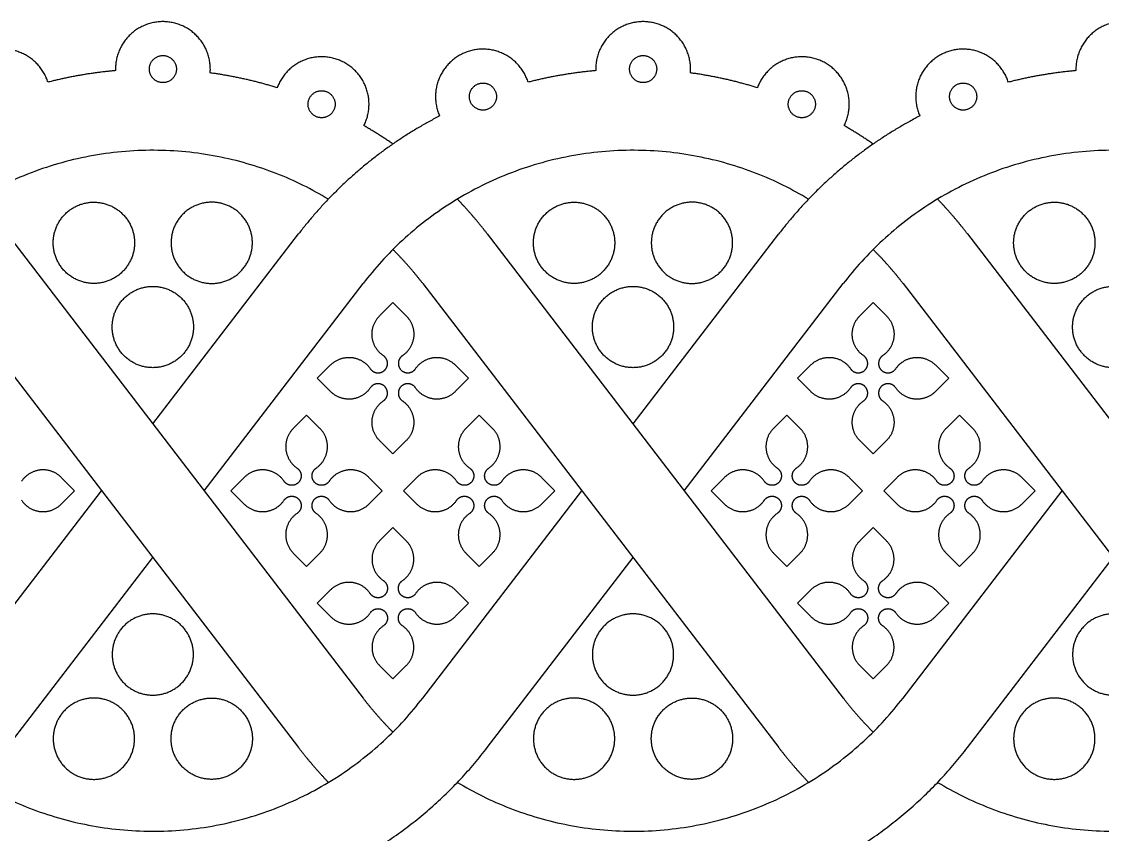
# Model space of a CAD drawing. Header units: millimetres. Extents: x -117 to 119, y -123 to 112.
# Drawn here: x -27.14 to -1.48, y -107.63 to -88.34 of the extents above; entities that cross this region are included whole.
import ezdxf

# ---------------------------------------------------------------- set-up
doc = ezdxf.new("R2010")
doc.units = ezdxf.units.MM
doc.header["$MEASUREMENT"] = 0
doc.layers.add('Layer 03', color=5, linetype='Continuous')

msp = doc.modelspace()

# ---------------------------------------------------------------- linework, layer by layer
at = {"layer": 'Layer 03'}
for p, q in [((-27.483, -93.378), (-19.032, -104.391)), ((-24.023, -97.886), (-20.564, -93.378)), ((-16.081, -93.378), (-7.631, -104.391)), ((-12.622, -97.886), (-9.162, -93.378)), ((-4.68, -93.378), (3.771, -104.391)), ((-29.014, -94.553), (-20.564, -105.566)), ((-22.807, -99.472), (-19.032, -94.553)), ((-17.613, -94.553), (-9.162, -105.566)), ((-11.405, -99.472), (-7.631, -94.553)), ((-6.211, -94.553), (2.239, -105.566)), ((-18.638, -95.322), (-18.323, -95.007)), ((-18.323, -95.007), (-18.007, -95.322)), ((-7.237, -95.322), (-6.921, -95.007)), ((-6.921, -95.007), (-6.605, -95.322)), ((-20.118, -96.803), (-19.803, -96.487)), ((-16.842, -96.487), (-16.527, -96.803)), ((-8.717, -96.803), (-8.401, -96.487)), ((-5.441, -96.487), (-5.125, -96.803)), ((-19.803, -97.118), (-20.118, -96.803)), ((-16.527, -96.803), (-16.842, -97.118)), ((-8.401, -97.118), (-8.717, -96.803)), ((-5.125, -96.803), (-5.441, -97.118)), ((-20.371, -97.676), (-20.687, -97.992)), ((-20.056, -97.992), (-20.371, -97.676)), ((-16.274, -97.676), (-16.589, -97.992)), ((-15.958, -97.992), (-16.274, -97.676)), ((-8.97, -97.676), (-9.286, -97.992)), ((-8.654, -97.992), (-8.97, -97.676)), ((-4.872, -97.676), (-5.188, -97.992)), ((-4.556, -97.992), (-4.872, -97.676)), ((-18.323, -98.599), (-18.638, -98.283)), ((-18.007, -98.283), (-18.323, -98.599)), ((-6.921, -98.599), (-7.237, -98.283)), ((-6.605, -98.283), (-6.921, -98.599)), ((-25.879, -99.472), (-26.195, -99.156)), ((-21.852, -99.156), (-22.167, -99.472)), ((-18.576, -99.472), (-18.891, -99.156)), ((-17.754, -99.156), (-18.07, -99.472)), ((-14.478, -99.472), (-14.793, -99.156)), ((-10.45, -99.156), (-10.766, -99.472)), ((-7.174, -99.472), (-7.49, -99.156)), ((-6.352, -99.156), (-6.668, -99.472)), ((-3.076, -99.472), (-3.392, -99.156)), ((-29.014, -104.391), (-25.24, -99.472)), ((-26.195, -99.788), (-25.879, -99.472)), ((-22.167, -99.472), (-21.852, -99.788)), ((-18.891, -99.788), (-18.576, -99.472)), ((-18.07, -99.472), (-17.754, -99.788)), ((-17.613, -104.391), (-13.838, -99.472)), ((-14.793, -99.788), (-14.478, -99.472)), ((-10.766, -99.472), (-10.45, -99.788)), ((-7.49, -99.788), (-7.174, -99.472)), ((-6.668, -99.472), (-6.352, -99.788)), ((-6.211, -104.391), (-2.437, -99.472)), ((-3.392, -99.788), (-3.076, -99.472)), ((-18.323, -100.345), (-18.638, -100.661)), ((-18.007, -100.661), (-18.323, -100.345)), ((-6.921, -100.345), (-7.237, -100.661)), ((-6.605, -100.661), (-6.921, -100.345)), ((-27.483, -105.566), (-24.023, -101.058)), ((-20.687, -100.952), (-20.371, -101.268)), ((-20.371, -101.268), (-20.056, -100.952)), ((-16.589, -100.952), (-16.274, -101.268)), ((-16.274, -101.268), (-15.958, -100.952)), ((-16.081, -105.566), (-12.622, -101.058)), ((-9.286, -100.952), (-8.97, -101.268)), ((-8.97, -101.268), (-8.654, -100.952)), ((-5.188, -100.952), (-4.872, -101.268)), ((-4.872, -101.268), (-4.556, -100.952)), ((-4.68, -105.566), (-1.22, -101.058)), ((-19.803, -101.826), (-20.118, -102.141)), ((-16.527, -102.141), (-16.842, -101.826)), ((-8.401, -101.826), (-8.717, -102.141)), ((-5.125, -102.141), (-5.441, -101.826)), ((-20.118, -102.141), (-19.803, -102.457)), ((-16.842, -102.457), (-16.527, -102.141)), ((-8.717, -102.141), (-8.401, -102.457)), ((-5.441, -102.457), (-5.125, -102.141)), ((-18.638, -103.622), (-18.323, -103.937)), ((-18.323, -103.937), (-18.007, -103.622)), ((-7.237, -103.622), (-6.921, -103.937)), ((-6.921, -103.937), (-6.605, -103.622))]:
    msp.add_line(p, q, dxfattribs=at)
for points, weights, knots in [([(-22.661, -89.555), (-22.622, -89.071), (-22.947, -88.711), (-23.271, -88.35), (-23.756, -88.339), (-24.241, -88.327), (-24.583, -88.671), (-24.924, -89.016), (-24.909, -89.501)], [1, 0.918404448974, 1, 0.918404448974, 1, 0.918404448974, 1, 0.918404448974, 1], [10.855154, 10.855154, 10.855154, 12.278841, 12.278841, 13.702528, 13.702528, 15.126215, 15.126215, 16.549902, 16.549902, 16.549902]), ([(-11.259, -89.555), (-11.221, -89.071), (-11.545, -88.711), (-11.87, -88.35), (-12.355, -88.339), (-12.84, -88.327), (-13.182, -88.671), (-13.523, -89.016), (-13.507, -89.501)], [1, 0.918404448974, 1, 0.918404448974, 1, 0.918404448974, 1, 0.918404448974, 1], [10.855154, 10.855154, 10.855154, 12.278841, 12.278841, 13.702528, 13.702528, 15.126215, 15.126215, 16.549902, 16.549902, 16.549902]), ([(0.142, -89.555), (0.181, -89.071), (-0.144, -88.711), (-0.469, -88.35), (-0.954, -88.339), (-1.439, -88.327), (-1.78, -88.671), (-2.122, -89.016), (-2.106, -89.501)], [1, 0.918404448974, 1, 0.918404448974, 1, 0.918404448974, 1, 0.918404448974, 1], [10.855154, 10.855154, 10.855154, 12.278841, 12.278841, 13.702528, 13.702528, 15.126215, 15.126215, 16.549902, 16.549902, 16.549902]), ([(-26.514, -89.776), (-26.66, -89.314), (-27.097, -89.103), (-27.534, -88.892), (-27.988, -89.065), (-28.441, -89.238), (-28.627, -89.686), (-28.813, -90.134), (-28.615, -90.577)], [1, 0.918404448974, 1, 0.918404448974, 1, 0.918404448974, 1, 0.918404448974, 1], [0.538457, 0.538457, 0.538457, 1.962144, 1.962144, 3.385831, 3.385831, 4.809518, 4.809518, 6.233205, 6.233205, 6.233205]), ([(-15.112, -89.776), (-15.259, -89.314), (-15.696, -89.103), (-16.133, -88.892), (-16.586, -89.065), (-17.04, -89.238), (-17.225, -89.686), (-17.411, -90.134), (-17.213, -90.577)], [1, 0.918404448974, 1, 0.918404448974, 1, 0.918404448974, 1, 0.918404448974, 1], [0.538457, 0.538457, 0.538457, 1.962144, 1.962144, 3.385831, 3.385831, 4.809518, 4.809518, 6.233205, 6.233205, 6.233205]), ([(-3.711, -89.776), (-3.858, -89.314), (-4.295, -89.103), (-4.732, -88.892), (-5.185, -89.065), (-5.638, -89.238), (-5.824, -89.686), (-6.01, -90.134), (-5.812, -90.577)], [1, 0.918404448974, 1, 0.918404448974, 1, 0.918404448974, 1, 0.918404448974, 1], [0.538457, 0.538457, 0.538457, 1.962144, 1.962144, 3.385831, 3.385831, 4.809518, 4.809518, 6.233205, 6.233205, 6.233205]), ([(-23.462, -89.464), (-23.462, -89.143), (-23.783, -89.143), (-24.105, -89.143), (-24.105, -89.464), (-24.105, -89.786), (-23.783, -89.786), (-23.462, -89.786), (-23.462, -89.464)], [1, 0.707106781187, 1, 0.707106781187, 1, 0.707106781187, 1, 0.707106781187, 1], [0, 0, 0, 0.785398, 0.785398, 1.570796, 1.570796, 2.356194, 2.356194, 3.141593, 3.141593, 3.141593]), ([(-19.011, -90.807), (-18.792, -90.374), (-18.956, -89.917), (-19.12, -89.461), (-19.565, -89.267), (-20.009, -89.073), (-20.456, -89.262), (-20.902, -89.452), (-21.071, -89.907)], [1, 0.918404448974, 1, 0.918404448974, 1, 0.918404448974, 1, 0.918404448974, 1], [10.176278, 10.176278, 10.176278, 11.599965, 11.599965, 13.023652, 13.023652, 14.447339, 14.447339, 15.871026, 15.871026, 15.871026]), ([(-12.06, -89.464), (-12.06, -89.143), (-12.382, -89.143), (-12.704, -89.143), (-12.704, -89.464), (-12.704, -89.786), (-12.382, -89.786), (-12.06, -89.786), (-12.06, -89.464)], [1, 0.707106781187, 1, 0.707106781187, 1, 0.707106781187, 1, 0.707106781187, 1], [0, 0, 0, 0.785398, 0.785398, 1.570796, 1.570796, 2.356194, 2.356194, 3.141593, 3.141593, 3.141593]), ([(-7.609, -90.807), (-7.39, -90.374), (-7.555, -89.917), (-7.719, -89.461), (-8.163, -89.267), (-8.608, -89.073), (-9.054, -89.262), (-9.501, -89.452), (-9.67, -89.907)], [1, 0.918404448974, 1, 0.918404448974, 1, 0.918404448974, 1, 0.918404448974, 1], [10.176278, 10.176278, 10.176278, 11.599965, 11.599965, 13.023652, 13.023652, 14.447339, 14.447339, 15.871026, 15.871026, 15.871026]), ([(-15.864, -90.117), (-15.864, -89.795), (-16.185, -89.795), (-16.507, -89.795), (-16.507, -90.117), (-16.507, -90.439), (-16.185, -90.439), (-15.864, -90.439), (-15.864, -90.117)], [1, 0.707106781187, 1, 0.707106781187, 1, 0.707106781187, 1, 0.707106781187, 1], [0, 0, 0, 0.785398, 0.785398, 1.570796, 1.570796, 2.356194, 2.356194, 3.141593, 3.141593, 3.141593]), ([(-4.462, -90.117), (-4.462, -89.795), (-4.784, -89.795), (-5.106, -89.795), (-5.106, -90.117), (-5.106, -90.439), (-4.784, -90.439), (-4.462, -90.439), (-4.462, -90.117)], [1, 0.707106781187, 1, 0.707106781187, 1, 0.707106781187, 1, 0.707106781187, 1], [0, 0, 0, 0.785398, 0.785398, 1.570796, 1.570796, 2.356194, 2.356194, 3.141593, 3.141593, 3.141593]), ([(-19.694, -90.299), (-19.694, -89.977), (-20.016, -89.977), (-20.337, -89.977), (-20.337, -90.299), (-20.337, -90.62), (-20.016, -90.62), (-19.694, -90.62), (-19.694, -90.299)], [1, 0.707106781187, 1, 0.707106781187, 1, 0.707106781187, 1, 0.707106781187, 1], [0, 0, 0, 0.785398, 0.785398, 1.570796, 1.570796, 2.356194, 2.356194, 3.141593, 3.141593, 3.141593]), ([(-8.292, -90.299), (-8.292, -89.977), (-8.614, -89.977), (-8.936, -89.977), (-8.936, -90.299), (-8.936, -90.62), (-8.614, -90.62), (-8.292, -90.62), (-8.292, -90.299)], [1, 0.707106781187, 1, 0.707106781187, 1, 0.707106781187, 1, 0.707106781187, 1], [0, 0, 0, 0.785398, 0.785398, 1.570796, 1.570796, 2.356194, 2.356194, 3.141593, 3.141593, 3.141593]), ([(-25.422, -94.553), (-24.457, -94.553), (-24.457, -93.588), (-24.457, -92.623), (-25.422, -92.623), (-26.388, -92.623), (-26.388, -93.588), (-26.388, -94.553), (-25.422, -94.553)], [1, 0.707106781187, 1, 0.707106781187, 1, 0.707106781187, 1, 0.707106781187, 1], [0, 0, 0, 2.356194, 2.356194, 4.712389, 4.712389, 7.068583, 7.068583, 9.424778, 9.424778, 9.424778]), ([(-22.624, -94.553), (-23.589, -94.553), (-23.589, -93.588), (-23.589, -92.623), (-22.624, -92.623), (-21.659, -92.623), (-21.659, -93.588), (-21.659, -94.553), (-22.624, -94.553)], [1, 0.707106781187, 1, 0.707106781187, 1, 0.707106781187, 1, 0.707106781187, 1], [0, 0, 0, 2.356194, 2.356194, 4.712389, 4.712389, 7.068583, 7.068583, 9.424778, 9.424778, 9.424778]), ([(-14.021, -94.553), (-13.056, -94.553), (-13.056, -93.588), (-13.056, -92.623), (-14.021, -92.623), (-14.986, -92.623), (-14.986, -93.588), (-14.986, -94.553), (-14.021, -94.553)], [1, 0.707106781187, 1, 0.707106781187, 1, 0.707106781187, 1, 0.707106781187, 1], [0, 0, 0, 2.356194, 2.356194, 4.712389, 4.712389, 7.068583, 7.068583, 9.424778, 9.424778, 9.424778]), ([(-11.223, -94.553), (-12.188, -94.553), (-12.188, -93.588), (-12.188, -92.623), (-11.223, -92.623), (-10.257, -92.623), (-10.257, -93.588), (-10.257, -94.553), (-11.223, -94.553)], [1, 0.707106781187, 1, 0.707106781187, 1, 0.707106781187, 1, 0.707106781187, 1], [0, 0, 0, 2.356194, 2.356194, 4.712389, 4.712389, 7.068583, 7.068583, 9.424778, 9.424778, 9.424778]), ([(-2.62, -94.553), (-1.654, -94.553), (-1.654, -93.588), (-1.654, -92.623), (-2.62, -92.623), (-3.585, -92.623), (-3.585, -93.588), (-3.585, -94.553), (-2.62, -94.553)], [1, 0.707106781187, 1, 0.707106781187, 1, 0.707106781187, 1, 0.707106781187, 1], [0, 0, 0, 2.356194, 2.356194, 4.712389, 4.712389, 7.068583, 7.068583, 9.424778, 9.424778, 9.424778]), ([(-24.023, -96.551), (-23.058, -96.551), (-23.058, -95.586), (-23.058, -94.621), (-24.023, -94.621), (-24.988, -94.621), (-24.988, -95.586), (-24.988, -96.551), (-24.023, -96.551)], [1, 0.707106781187, 1, 0.707106781187, 1, 0.707106781187, 1, 0.707106781187, 1], [0, 0, 0, 2.356194, 2.356194, 4.712389, 4.712389, 7.068583, 7.068583, 9.424778, 9.424778, 9.424778]), ([(-12.622, -96.551), (-11.657, -96.551), (-11.657, -95.586), (-11.657, -94.621), (-12.622, -94.621), (-13.587, -94.621), (-13.587, -95.586), (-13.587, -96.551), (-12.622, -96.551)], [1, 0.707106781187, 1, 0.707106781187, 1, 0.707106781187, 1, 0.707106781187, 1], [0, 0, 0, 2.356194, 2.356194, 4.712389, 4.712389, 7.068583, 7.068583, 9.424778, 9.424778, 9.424778]), ([(-1.22, -96.551), (-0.255, -96.551), (-0.255, -95.586), (-0.255, -94.621), (-1.22, -94.621), (-2.186, -94.621), (-2.186, -95.586), (-2.186, -96.551), (-1.22, -96.551)], [1, 0.707106781187, 1, 0.707106781187, 1, 0.707106781187, 1, 0.707106781187, 1], [0, 0, 0, 2.356194, 2.356194, 4.712389, 4.712389, 7.068583, 7.068583, 9.424778, 9.424778, 9.424778]), ([(-18.549, -96.266), (-18.788, -96.103), (-18.816, -95.815), (-18.843, -95.527), (-18.638, -95.322)], [1, 0.904863889332, 1, 0.904863889332, 1], [40.235161, 40.235161, 40.235161, 41.044166, 41.044166, 41.853171, 41.853171, 41.853171]), ([(-18.007, -95.322), (-17.802, -95.527), (-17.829, -95.815), (-17.857, -96.103), (-18.096, -96.266)], [1, 0.904863889332, 1, 0.904863889332, 1], [20.19797, 20.19797, 20.19797, 21.006976, 21.006976, 21.815981, 21.815981, 21.815981]), ([(-7.148, -96.266), (-7.387, -96.103), (-7.414, -95.815), (-7.441, -95.527), (-7.237, -95.322)], [1, 0.904863889332, 1, 0.904863889332, 1], [40.235161, 40.235161, 40.235161, 41.044166, 41.044166, 41.853171, 41.853171, 41.853171]), ([(-6.605, -95.322), (-6.401, -95.527), (-6.428, -95.815), (-6.455, -96.103), (-6.694, -96.266)], [1, 0.904863889332, 1, 0.904863889332, 1], [20.19797, 20.19797, 20.19797, 21.006976, 21.006976, 21.815981, 21.815981, 21.815981]), ([(-19.803, -96.487), (-19.598, -96.282), (-19.31, -96.309), (-19.022, -96.337), (-18.859, -96.576)], [1, 0.904854530768, 1, 0.904854530768, 1], [37.441541, 37.441541, 37.441541, 38.250627, 38.250627, 39.059714, 39.059714, 39.059714]), ([(-18.859, -96.576), (-18.8, -96.663), (-18.696, -96.673), (-18.591, -96.682), (-18.517, -96.608), (-18.443, -96.534), (-18.452, -96.429), (-18.462, -96.325), (-18.549, -96.266)], [1, 0.904841645654, 1, 0.904841645654, 1, 0.904841645654, 1, 0.904841645654, 1], [39.059714, 39.059714, 39.059714, 39.353575, 39.353575, 39.647437, 39.647437, 39.941299, 39.941299, 40.235161, 40.235161, 40.235161]), ([(-18.096, -96.266), (-18.183, -96.325), (-18.193, -96.429), (-18.202, -96.534), (-18.128, -96.608), (-18.054, -96.682), (-17.949, -96.673), (-17.845, -96.663), (-17.786, -96.576)], [1, 0.904841645653, 1, 0.904841645653, 1, 0.904841645653, 1, 0.904841645653, 1], [21.815981, 21.815981, 21.815981, 22.109843, 22.109843, 22.403704, 22.403704, 22.697566, 22.697566, 22.991428, 22.991428, 22.991428]), ([(-17.786, -96.576), (-17.623, -96.337), (-17.335, -96.309), (-17.047, -96.282), (-16.842, -96.487)], [1, 0.904854530768, 1, 0.904854530768, 1], [22.991428, 22.991428, 22.991428, 23.800514, 23.800514, 24.6096, 24.6096, 24.6096]), ([(-8.401, -96.487), (-8.197, -96.282), (-7.909, -96.309), (-7.621, -96.337), (-7.458, -96.576)], [1, 0.904854530768, 1, 0.904854530768, 1], [37.441541, 37.441541, 37.441541, 38.250627, 38.250627, 39.059714, 39.059714, 39.059714]), ([(-7.458, -96.576), (-7.399, -96.663), (-7.294, -96.673), (-7.19, -96.682), (-7.115, -96.608), (-7.041, -96.534), (-7.051, -96.429), (-7.061, -96.325), (-7.148, -96.266)], [1, 0.904841645654, 1, 0.904841645654, 1, 0.904841645654, 1, 0.904841645654, 1], [39.059714, 39.059714, 39.059714, 39.353575, 39.353575, 39.647437, 39.647437, 39.941299, 39.941299, 40.235161, 40.235161, 40.235161]), ([(-6.694, -96.266), (-6.781, -96.325), (-6.791, -96.429), (-6.801, -96.534), (-6.727, -96.608), (-6.652, -96.682), (-6.548, -96.673), (-6.443, -96.663), (-6.384, -96.576)], [1, 0.904841645653, 1, 0.904841645653, 1, 0.904841645653, 1, 0.904841645653, 1], [21.815981, 21.815981, 21.815981, 22.109843, 22.109843, 22.403704, 22.403704, 22.697566, 22.697566, 22.991428, 22.991428, 22.991428]), ([(-6.384, -96.576), (-6.221, -96.337), (-5.933, -96.309), (-5.645, -96.282), (-5.441, -96.487)], [1, 0.904854530768, 1, 0.904854530768, 1], [22.991428, 22.991428, 22.991428, 23.800514, 23.800514, 24.6096, 24.6096, 24.6096]), ([(-18.549, -97.34), (-18.462, -97.281), (-18.452, -97.176), (-18.443, -97.071), (-18.517, -96.997), (-18.591, -96.923), (-18.696, -96.933), (-18.8, -96.942), (-18.859, -97.029)], [1, 0.904841645653, 1, 0.904841645653, 1, 0.904841645653, 1, 0.904841645653, 1], [33.311695, 33.311695, 33.311695, 33.605557, 33.605557, 33.899418, 33.899418, 34.19328, 34.19328, 34.487142, 34.487142, 34.487142]), ([(-17.786, -97.029), (-17.845, -96.942), (-17.949, -96.933), (-18.054, -96.923), (-18.128, -96.997), (-18.202, -97.071), (-18.193, -97.176), (-18.183, -97.281), (-18.096, -97.34)], [1, 0.904841645653, 1, 0.904841645653, 1, 0.904841645653, 1, 0.904841645653, 1], [27.564, 27.564, 27.564, 27.857861, 27.857861, 28.151723, 28.151723, 28.445585, 28.445585, 28.739447, 28.739447, 28.739447]), ([(-7.148, -97.34), (-7.061, -97.281), (-7.051, -97.176), (-7.041, -97.071), (-7.115, -96.997), (-7.19, -96.923), (-7.294, -96.933), (-7.399, -96.942), (-7.458, -97.029)], [1, 0.904841645653, 1, 0.904841645653, 1, 0.904841645653, 1, 0.904841645653, 1], [33.311695, 33.311695, 33.311695, 33.605557, 33.605557, 33.899418, 33.899418, 34.19328, 34.19328, 34.487142, 34.487142, 34.487142]), ([(-6.384, -97.029), (-6.443, -96.942), (-6.548, -96.933), (-6.652, -96.923), (-6.727, -96.997), (-6.801, -97.071), (-6.791, -97.176), (-6.781, -97.281), (-6.694, -97.34)], [1, 0.904841645653, 1, 0.904841645653, 1, 0.904841645653, 1, 0.904841645653, 1], [27.564, 27.564, 27.564, 27.857861, 27.857861, 28.151723, 28.151723, 28.445585, 28.445585, 28.739447, 28.739447, 28.739447]), ([(-18.859, -97.029), (-19.022, -97.269), (-19.31, -97.296), (-19.598, -97.323), (-19.803, -97.118)], [1, 0.904854530768, 1, 0.904854530768, 1], [34.487142, 34.487142, 34.487142, 35.296228, 35.296228, 36.105314, 36.105314, 36.105314]), ([(-16.842, -97.118), (-17.047, -97.323), (-17.335, -97.296), (-17.623, -97.269), (-17.786, -97.029)], [1, 0.904854530768, 1, 0.904854530768, 1], [25.945827, 25.945827, 25.945827, 26.754913, 26.754913, 27.564, 27.564, 27.564]), ([(-7.458, -97.029), (-7.621, -97.269), (-7.909, -97.296), (-8.197, -97.323), (-8.401, -97.118)], [1, 0.904854530768, 1, 0.904854530768, 1], [34.487142, 34.487142, 34.487142, 35.296228, 35.296228, 36.105314, 36.105314, 36.105314]), ([(-5.441, -97.118), (-5.645, -97.323), (-5.933, -97.296), (-6.221, -97.269), (-6.384, -97.029)], [1, 0.904854530768, 1, 0.904854530768, 1], [25.945827, 25.945827, 25.945827, 26.754913, 26.754913, 27.564, 27.564, 27.564]), ([(-18.638, -98.283), (-18.843, -98.078), (-18.816, -97.79), (-18.788, -97.502), (-18.549, -97.34)], [1, 0.904863889332, 1, 0.904863889332, 1], [31.693684, 31.693684, 31.693684, 32.50269, 32.50269, 33.311695, 33.311695, 33.311695]), ([(-18.096, -97.34), (-17.857, -97.502), (-17.829, -97.79), (-17.802, -98.078), (-18.007, -98.283)], [1, 0.904863889332, 1, 0.904863889332, 1], [28.739447, 28.739447, 28.739447, 29.548452, 29.548452, 30.357457, 30.357457, 30.357457]), ([(-7.237, -98.283), (-7.441, -98.078), (-7.414, -97.79), (-7.387, -97.502), (-7.148, -97.34)], [1, 0.904863889332, 1, 0.904863889332, 1], [31.693684, 31.693684, 31.693684, 32.50269, 32.50269, 33.311695, 33.311695, 33.311695]), ([(-6.694, -97.34), (-6.455, -97.502), (-6.428, -97.79), (-6.401, -98.078), (-6.605, -98.283)], [1, 0.904863889332, 1, 0.904863889332, 1], [28.739447, 28.739447, 28.739447, 29.548452, 29.548452, 30.357457, 30.357457, 30.357457]), ([(-20.687, -97.992), (-20.892, -98.196), (-20.865, -98.484), (-20.837, -98.772), (-20.598, -98.935)], [1, 0.904863889332, 1, 0.904863889332, 1], [31.693684, 31.693684, 31.693684, 32.50269, 32.50269, 33.311695, 33.311695, 33.311695]), ([(-20.145, -98.935), (-19.906, -98.772), (-19.878, -98.484), (-19.851, -98.196), (-20.056, -97.992)], [1, 0.904863889332, 1, 0.904863889332, 1], [28.739447, 28.739447, 28.739447, 29.548452, 29.548452, 30.357457, 30.357457, 30.357457]), ([(-16.589, -97.992), (-16.794, -98.196), (-16.767, -98.484), (-16.739, -98.772), (-16.5, -98.935)], [1, 0.904863889332, 1, 0.904863889332, 1], [31.693684, 31.693684, 31.693684, 32.50269, 32.50269, 33.311695, 33.311695, 33.311695]), ([(-16.047, -98.935), (-15.808, -98.772), (-15.78, -98.484), (-15.753, -98.196), (-15.958, -97.992)], [1, 0.904863889332, 1, 0.904863889332, 1], [28.739447, 28.739447, 28.739447, 29.548452, 29.548452, 30.357457, 30.357457, 30.357457]), ([(-9.286, -97.992), (-9.49, -98.196), (-9.463, -98.484), (-9.436, -98.772), (-9.197, -98.935)], [1, 0.904863889332, 1, 0.904863889332, 1], [31.693684, 31.693684, 31.693684, 32.50269, 32.50269, 33.311695, 33.311695, 33.311695]), ([(-8.743, -98.935), (-8.504, -98.772), (-8.477, -98.484), (-8.45, -98.196), (-8.654, -97.992)], [1, 0.904863889332, 1, 0.904863889332, 1], [28.739447, 28.739447, 28.739447, 29.548452, 29.548452, 30.357457, 30.357457, 30.357457]), ([(-5.188, -97.992), (-5.392, -98.196), (-5.365, -98.484), (-5.338, -98.772), (-5.099, -98.935)], [1, 0.904863889332, 1, 0.904863889332, 1], [31.693684, 31.693684, 31.693684, 32.50269, 32.50269, 33.311695, 33.311695, 33.311695]), ([(-4.645, -98.935), (-4.406, -98.772), (-4.379, -98.484), (-4.352, -98.196), (-4.556, -97.992)], [1, 0.904863889332, 1, 0.904863889332, 1], [28.739447, 28.739447, 28.739447, 29.548452, 29.548452, 30.357457, 30.357457, 30.357457]), ([(-26.195, -99.156), (-26.399, -98.952), (-26.687, -98.979), (-26.975, -99.006), (-27.138, -99.245)], [1, 0.904854530768, 1, 0.904854530768, 1], [25.945827, 25.945827, 25.945827, 26.754913, 26.754913, 27.564, 27.564, 27.564]), ([(-20.908, -99.245), (-21.071, -99.006), (-21.359, -98.979), (-21.647, -98.952), (-21.852, -99.156)], [1, 0.904854530768, 1, 0.904854530768, 1], [34.487142, 34.487142, 34.487142, 35.296228, 35.296228, 36.105314, 36.105314, 36.105314]), ([(-20.598, -98.935), (-20.511, -98.994), (-20.501, -99.099), (-20.492, -99.203), (-20.566, -99.278), (-20.64, -99.352), (-20.745, -99.342), (-20.849, -99.332), (-20.908, -99.245)], [1, 0.904841645653, 1, 0.904841645653, 1, 0.904841645653, 1, 0.904841645653, 1], [33.311695, 33.311695, 33.311695, 33.605557, 33.605557, 33.899418, 33.899418, 34.19328, 34.19328, 34.487142, 34.487142, 34.487142]), ([(-19.835, -99.245), (-19.894, -99.332), (-19.998, -99.342), (-20.103, -99.352), (-20.177, -99.278), (-20.251, -99.203), (-20.242, -99.099), (-20.232, -98.994), (-20.145, -98.935)], [1, 0.904841645653, 1, 0.904841645653, 1, 0.904841645653, 1, 0.904841645653, 1], [27.564, 27.564, 27.564, 27.857861, 27.857861, 28.151723, 28.151723, 28.445585, 28.445585, 28.739447, 28.739447, 28.739447]), ([(-18.891, -99.156), (-19.096, -98.952), (-19.384, -98.979), (-19.672, -99.006), (-19.835, -99.245)], [1, 0.904854530768, 1, 0.904854530768, 1], [25.945827, 25.945827, 25.945827, 26.754913, 26.754913, 27.564, 27.564, 27.564]), ([(-16.81, -99.245), (-16.973, -99.006), (-17.261, -98.979), (-17.549, -98.952), (-17.754, -99.156)], [1, 0.904854530768, 1, 0.904854530768, 1], [34.487142, 34.487142, 34.487142, 35.296228, 35.296228, 36.105314, 36.105314, 36.105314]), ([(-16.5, -98.935), (-16.413, -98.994), (-16.403, -99.099), (-16.394, -99.203), (-16.468, -99.278), (-16.542, -99.352), (-16.647, -99.342), (-16.751, -99.332), (-16.81, -99.245)], [1, 0.904841645653, 1, 0.904841645653, 1, 0.904841645653, 1, 0.904841645653, 1], [33.311695, 33.311695, 33.311695, 33.605557, 33.605557, 33.899418, 33.899418, 34.19328, 34.19328, 34.487142, 34.487142, 34.487142]), ([(-15.737, -99.245), (-15.796, -99.332), (-15.9, -99.342), (-16.005, -99.352), (-16.079, -99.278), (-16.153, -99.203), (-16.144, -99.099), (-16.134, -98.994), (-16.047, -98.935)], [1, 0.904841645653, 1, 0.904841645653, 1, 0.904841645653, 1, 0.904841645653, 1], [27.564, 27.564, 27.564, 27.857861, 27.857861, 28.151723, 28.151723, 28.445585, 28.445585, 28.739447, 28.739447, 28.739447]), ([(-14.793, -99.156), (-14.998, -98.952), (-15.286, -98.979), (-15.574, -99.006), (-15.737, -99.245)], [1, 0.904854530768, 1, 0.904854530768, 1], [25.945827, 25.945827, 25.945827, 26.754913, 26.754913, 27.564, 27.564, 27.564]), ([(-9.507, -99.245), (-9.67, -99.006), (-9.958, -98.979), (-10.246, -98.952), (-10.45, -99.156)], [1, 0.904854530768, 1, 0.904854530768, 1], [34.487142, 34.487142, 34.487142, 35.296228, 35.296228, 36.105314, 36.105314, 36.105314]), ([(-9.197, -98.935), (-9.11, -98.994), (-9.1, -99.099), (-9.09, -99.203), (-9.164, -99.278), (-9.239, -99.352), (-9.343, -99.342), (-9.448, -99.332), (-9.507, -99.245)], [1, 0.904841645653, 1, 0.904841645653, 1, 0.904841645653, 1, 0.904841645653, 1], [33.311695, 33.311695, 33.311695, 33.605557, 33.605557, 33.899418, 33.899418, 34.19328, 34.19328, 34.487142, 34.487142, 34.487142]), ([(-8.433, -99.245), (-8.492, -99.332), (-8.597, -99.342), (-8.701, -99.352), (-8.776, -99.278), (-8.85, -99.203), (-8.84, -99.099), (-8.83, -98.994), (-8.743, -98.935)], [1, 0.904841645653, 1, 0.904841645653, 1, 0.904841645653, 1, 0.904841645653, 1], [27.564, 27.564, 27.564, 27.857861, 27.857861, 28.151723, 28.151723, 28.445585, 28.445585, 28.739447, 28.739447, 28.739447]), ([(-7.49, -99.156), (-7.694, -98.952), (-7.982, -98.979), (-8.27, -99.006), (-8.433, -99.245)], [1, 0.904854530768, 1, 0.904854530768, 1], [25.945827, 25.945827, 25.945827, 26.754913, 26.754913, 27.564, 27.564, 27.564]), ([(-5.409, -99.245), (-5.572, -99.006), (-5.86, -98.979), (-6.148, -98.952), (-6.352, -99.156)], [1, 0.904854530768, 1, 0.904854530768, 1], [34.487142, 34.487142, 34.487142, 35.296228, 35.296228, 36.105314, 36.105314, 36.105314]), ([(-5.099, -98.935), (-5.012, -98.994), (-5.002, -99.099), (-4.992, -99.203), (-5.067, -99.278), (-5.141, -99.352), (-5.245, -99.342), (-5.35, -99.332), (-5.409, -99.245)], [1, 0.904841645653, 1, 0.904841645653, 1, 0.904841645653, 1, 0.904841645653, 1], [33.311695, 33.311695, 33.311695, 33.605557, 33.605557, 33.899418, 33.899418, 34.19328, 34.19328, 34.487142, 34.487142, 34.487142]), ([(-4.335, -99.245), (-4.394, -99.332), (-4.499, -99.342), (-4.603, -99.352), (-4.678, -99.278), (-4.752, -99.203), (-4.742, -99.099), (-4.732, -98.994), (-4.645, -98.935)], [1, 0.904841645653, 1, 0.904841645653, 1, 0.904841645653, 1, 0.904841645653, 1], [27.564, 27.564, 27.564, 27.857861, 27.857861, 28.151723, 28.151723, 28.445585, 28.445585, 28.739447, 28.739447, 28.739447]), ([(-3.392, -99.156), (-3.596, -98.952), (-3.884, -98.979), (-4.172, -99.006), (-4.335, -99.245)], [1, 0.904854530768, 1, 0.904854530768, 1], [25.945827, 25.945827, 25.945827, 26.754913, 26.754913, 27.564, 27.564, 27.564]), ([(-27.138, -99.699), (-26.975, -99.938), (-26.687, -99.965), (-26.399, -99.992), (-26.195, -99.788)], [1, 0.904854530768, 1, 0.904854530768, 1], [22.991428, 22.991428, 22.991428, 23.800514, 23.800514, 24.6096, 24.6096, 24.6096]), ([(-21.852, -99.788), (-21.647, -99.992), (-21.359, -99.965), (-21.071, -99.938), (-20.908, -99.699)], [1, 0.904854530768, 1, 0.904854530768, 1], [37.441541, 37.441541, 37.441541, 38.250627, 38.250627, 39.059714, 39.059714, 39.059714]), ([(-20.908, -99.699), (-20.849, -99.612), (-20.745, -99.602), (-20.64, -99.592), (-20.566, -99.666), (-20.492, -99.741), (-20.501, -99.845), (-20.511, -99.95), (-20.598, -100.009)], [1, 0.904841645654, 1, 0.904841645654, 1, 0.904841645654, 1, 0.904841645654, 1], [39.059714, 39.059714, 39.059714, 39.353575, 39.353575, 39.647437, 39.647437, 39.941299, 39.941299, 40.235161, 40.235161, 40.235161]), ([(-20.145, -100.009), (-20.232, -99.95), (-20.242, -99.845), (-20.251, -99.741), (-20.177, -99.666), (-20.103, -99.592), (-19.998, -99.602), (-19.894, -99.612), (-19.835, -99.699)], [1, 0.904841645653, 1, 0.904841645653, 1, 0.904841645653, 1, 0.904841645653, 1], [21.815981, 21.815981, 21.815981, 22.109843, 22.109843, 22.403704, 22.403704, 22.697566, 22.697566, 22.991428, 22.991428, 22.991428]), ([(-19.835, -99.699), (-19.672, -99.938), (-19.384, -99.965), (-19.096, -99.992), (-18.891, -99.788)], [1, 0.904854530768, 1, 0.904854530768, 1], [22.991428, 22.991428, 22.991428, 23.800514, 23.800514, 24.6096, 24.6096, 24.6096]), ([(-17.754, -99.788), (-17.549, -99.992), (-17.261, -99.965), (-16.973, -99.938), (-16.81, -99.699)], [1, 0.904854530768, 1, 0.904854530768, 1], [37.441541, 37.441541, 37.441541, 38.250627, 38.250627, 39.059714, 39.059714, 39.059714]), ([(-16.81, -99.699), (-16.751, -99.612), (-16.647, -99.602), (-16.542, -99.592), (-16.468, -99.666), (-16.394, -99.741), (-16.403, -99.845), (-16.413, -99.95), (-16.5, -100.009)], [1, 0.904841645653, 1, 0.904841645653, 1, 0.904841645653, 1, 0.904841645653, 1], [39.059714, 39.059714, 39.059714, 39.353575, 39.353575, 39.647437, 39.647437, 39.941299, 39.941299, 40.235161, 40.235161, 40.235161]), ([(-16.047, -100.009), (-16.134, -99.95), (-16.144, -99.845), (-16.153, -99.741), (-16.079, -99.666), (-16.005, -99.592), (-15.9, -99.602), (-15.796, -99.612), (-15.737, -99.699)], [1, 0.904841645653, 1, 0.904841645653, 1, 0.904841645653, 1, 0.904841645653, 1], [21.815981, 21.815981, 21.815981, 22.109843, 22.109843, 22.403704, 22.403704, 22.697566, 22.697566, 22.991428, 22.991428, 22.991428]), ([(-15.737, -99.699), (-15.574, -99.938), (-15.286, -99.965), (-14.998, -99.992), (-14.793, -99.788)], [1, 0.904854530768, 1, 0.904854530768, 1], [22.991428, 22.991428, 22.991428, 23.800514, 23.800514, 24.6096, 24.6096, 24.6096]), ([(-10.45, -99.788), (-10.246, -99.992), (-9.958, -99.965), (-9.67, -99.938), (-9.507, -99.699)], [1, 0.904854530768, 1, 0.904854530768, 1], [37.441541, 37.441541, 37.441541, 38.250627, 38.250627, 39.059714, 39.059714, 39.059714]), ([(-9.507, -99.699), (-9.448, -99.612), (-9.343, -99.602), (-9.239, -99.592), (-9.164, -99.666), (-9.09, -99.741), (-9.1, -99.845), (-9.11, -99.95), (-9.197, -100.009)], [1, 0.904841645654, 1, 0.904841645654, 1, 0.904841645654, 1, 0.904841645654, 1], [39.059714, 39.059714, 39.059714, 39.353575, 39.353575, 39.647437, 39.647437, 39.941299, 39.941299, 40.235161, 40.235161, 40.235161]), ([(-8.743, -100.009), (-8.83, -99.95), (-8.84, -99.845), (-8.85, -99.741), (-8.776, -99.666), (-8.701, -99.592), (-8.597, -99.602), (-8.492, -99.612), (-8.433, -99.699)], [1, 0.904841645653, 1, 0.904841645653, 1, 0.904841645653, 1, 0.904841645653, 1], [21.815981, 21.815981, 21.815981, 22.109843, 22.109843, 22.403704, 22.403704, 22.697566, 22.697566, 22.991428, 22.991428, 22.991428]), ([(-8.433, -99.699), (-8.27, -99.938), (-7.982, -99.965), (-7.694, -99.992), (-7.49, -99.788)], [1, 0.904854530768, 1, 0.904854530768, 1], [22.991428, 22.991428, 22.991428, 23.800514, 23.800514, 24.6096, 24.6096, 24.6096]), ([(-6.352, -99.788), (-6.148, -99.992), (-5.86, -99.965), (-5.572, -99.938), (-5.409, -99.699)], [1, 0.904854530768, 1, 0.904854530768, 1], [37.441541, 37.441541, 37.441541, 38.250627, 38.250627, 39.059714, 39.059714, 39.059714]), ([(-5.409, -99.699), (-5.35, -99.612), (-5.245, -99.602), (-5.141, -99.592), (-5.067, -99.666), (-4.992, -99.741), (-5.002, -99.845), (-5.012, -99.95), (-5.099, -100.009)], [1, 0.904841645653, 1, 0.904841645653, 1, 0.904841645653, 1, 0.904841645653, 1], [39.059714, 39.059714, 39.059714, 39.353575, 39.353575, 39.647437, 39.647437, 39.941299, 39.941299, 40.235161, 40.235161, 40.235161]), ([(-4.645, -100.009), (-4.732, -99.95), (-4.742, -99.845), (-4.752, -99.741), (-4.678, -99.666), (-4.603, -99.592), (-4.499, -99.602), (-4.394, -99.612), (-4.335, -99.699)], [1, 0.904841645653, 1, 0.904841645653, 1, 0.904841645653, 1, 0.904841645653, 1], [21.815981, 21.815981, 21.815981, 22.109843, 22.109843, 22.403704, 22.403704, 22.697566, 22.697566, 22.991428, 22.991428, 22.991428]), ([(-4.335, -99.699), (-4.172, -99.938), (-3.884, -99.965), (-3.596, -99.992), (-3.392, -99.788)], [1, 0.904854530768, 1, 0.904854530768, 1], [22.991428, 22.991428, 22.991428, 23.800514, 23.800514, 24.6096, 24.6096, 24.6096]), ([(-20.598, -100.009), (-20.837, -100.172), (-20.865, -100.46), (-20.892, -100.748), (-20.687, -100.952)], [1, 0.904863889332, 1, 0.904863889332, 1], [40.235161, 40.235161, 40.235161, 41.044166, 41.044166, 41.853171, 41.853171, 41.853171]), ([(-20.056, -100.952), (-19.851, -100.748), (-19.878, -100.46), (-19.906, -100.172), (-20.145, -100.009)], [1, 0.904863889332, 1, 0.904863889332, 1], [20.19797, 20.19797, 20.19797, 21.006976, 21.006976, 21.815981, 21.815981, 21.815981]), ([(-16.5, -100.009), (-16.739, -100.172), (-16.767, -100.46), (-16.794, -100.748), (-16.589, -100.952)], [1, 0.904863889332, 1, 0.904863889332, 1], [40.235161, 40.235161, 40.235161, 41.044166, 41.044166, 41.853171, 41.853171, 41.853171]), ([(-15.958, -100.952), (-15.753, -100.748), (-15.78, -100.46), (-15.808, -100.172), (-16.047, -100.009)], [1, 0.904863889332, 1, 0.904863889332, 1], [20.19797, 20.19797, 20.19797, 21.006976, 21.006976, 21.815981, 21.815981, 21.815981]), ([(-9.197, -100.009), (-9.436, -100.172), (-9.463, -100.46), (-9.49, -100.748), (-9.286, -100.952)], [1, 0.904863889332, 1, 0.904863889332, 1], [40.235161, 40.235161, 40.235161, 41.044166, 41.044166, 41.853171, 41.853171, 41.853171]), ([(-8.654, -100.952), (-8.45, -100.748), (-8.477, -100.46), (-8.504, -100.172), (-8.743, -100.009)], [1, 0.904863889332, 1, 0.904863889332, 1], [20.19797, 20.19797, 20.19797, 21.006976, 21.006976, 21.815981, 21.815981, 21.815981]), ([(-5.099, -100.009), (-5.338, -100.172), (-5.365, -100.46), (-5.392, -100.748), (-5.188, -100.952)], [1, 0.904863889332, 1, 0.904863889332, 1], [40.235161, 40.235161, 40.235161, 41.044166, 41.044166, 41.853171, 41.853171, 41.853171]), ([(-4.556, -100.952), (-4.352, -100.748), (-4.379, -100.46), (-4.406, -100.172), (-4.645, -100.009)], [1, 0.904863889332, 1, 0.904863889332, 1], [20.19797, 20.19797, 20.19797, 21.006976, 21.006976, 21.815981, 21.815981, 21.815981]), ([(-18.638, -100.661), (-18.843, -100.866), (-18.816, -101.154), (-18.788, -101.442), (-18.549, -101.604)], [1, 0.904863889332, 1, 0.904863889332, 1], [31.693684, 31.693684, 31.693684, 32.50269, 32.50269, 33.311695, 33.311695, 33.311695]), ([(-18.096, -101.604), (-17.857, -101.442), (-17.829, -101.154), (-17.802, -100.866), (-18.007, -100.661)], [1, 0.904863889332, 1, 0.904863889332, 1], [28.739447, 28.739447, 28.739447, 29.548452, 29.548452, 30.357457, 30.357457, 30.357457]), ([(-7.237, -100.661), (-7.441, -100.866), (-7.414, -101.154), (-7.387, -101.442), (-7.148, -101.604)], [1, 0.904863889332, 1, 0.904863889332, 1], [31.693684, 31.693684, 31.693684, 32.50269, 32.50269, 33.311695, 33.311695, 33.311695]), ([(-6.694, -101.604), (-6.455, -101.442), (-6.428, -101.154), (-6.401, -100.866), (-6.605, -100.661)], [1, 0.904863889332, 1, 0.904863889332, 1], [28.739447, 28.739447, 28.739447, 29.548452, 29.548452, 30.357457, 30.357457, 30.357457]), ([(-18.549, -101.604), (-18.462, -101.663), (-18.452, -101.768), (-18.443, -101.873), (-18.517, -101.947), (-18.591, -102.021), (-18.696, -102.011), (-18.8, -102.002), (-18.859, -101.915)], [1, 0.904841645653, 1, 0.904841645653, 1, 0.904841645653, 1, 0.904841645653, 1], [33.311695, 33.311695, 33.311695, 33.605557, 33.605557, 33.899418, 33.899418, 34.19328, 34.19328, 34.487142, 34.487142, 34.487142]), ([(-17.786, -101.915), (-17.845, -102.002), (-17.949, -102.011), (-18.054, -102.021), (-18.128, -101.947), (-18.202, -101.873), (-18.193, -101.768), (-18.183, -101.663), (-18.096, -101.604)], [1, 0.904841645653, 1, 0.904841645653, 1, 0.904841645653, 1, 0.904841645653, 1], [27.564, 27.564, 27.564, 27.857861, 27.857861, 28.151723, 28.151723, 28.445585, 28.445585, 28.739447, 28.739447, 28.739447]), ([(-7.148, -101.604), (-7.061, -101.663), (-7.051, -101.768), (-7.041, -101.873), (-7.115, -101.947), (-7.19, -102.021), (-7.294, -102.011), (-7.399, -102.002), (-7.458, -101.915)], [1, 0.904841645654, 1, 0.904841645654, 1, 0.904841645654, 1, 0.904841645654, 1], [33.311695, 33.311695, 33.311695, 33.605557, 33.605557, 33.899418, 33.899418, 34.19328, 34.19328, 34.487142, 34.487142, 34.487142]), ([(-6.384, -101.915), (-6.443, -102.002), (-6.548, -102.011), (-6.652, -102.021), (-6.727, -101.947), (-6.801, -101.873), (-6.791, -101.768), (-6.781, -101.663), (-6.694, -101.604)], [1, 0.904841645653, 1, 0.904841645653, 1, 0.904841645653, 1, 0.904841645653, 1], [27.564, 27.564, 27.564, 27.857861, 27.857861, 28.151723, 28.151723, 28.445585, 28.445585, 28.739447, 28.739447, 28.739447]), ([(-18.859, -101.915), (-19.022, -101.675), (-19.31, -101.648), (-19.598, -101.621), (-19.803, -101.826)], [1, 0.904854530768, 1, 0.904854530768, 1], [34.487142, 34.487142, 34.487142, 35.296228, 35.296228, 36.105314, 36.105314, 36.105314]), ([(-16.842, -101.826), (-17.047, -101.621), (-17.335, -101.648), (-17.623, -101.675), (-17.786, -101.915)], [1, 0.904854530768, 1, 0.904854530768, 1], [25.945827, 25.945827, 25.945827, 26.754913, 26.754913, 27.564, 27.564, 27.564]), ([(-7.458, -101.915), (-7.621, -101.675), (-7.909, -101.648), (-8.197, -101.621), (-8.401, -101.826)], [1, 0.904854530768, 1, 0.904854530768, 1], [34.487142, 34.487142, 34.487142, 35.296228, 35.296228, 36.105314, 36.105314, 36.105314]), ([(-5.441, -101.826), (-5.645, -101.621), (-5.933, -101.648), (-6.221, -101.675), (-6.384, -101.915)], [1, 0.904854530768, 1, 0.904854530768, 1], [25.945827, 25.945827, 25.945827, 26.754913, 26.754913, 27.564, 27.564, 27.564]), ([(-19.803, -102.457), (-19.598, -102.662), (-19.31, -102.635), (-19.022, -102.607), (-18.859, -102.368)], [1, 0.904854530768, 1, 0.904854530768, 1], [37.441541, 37.441541, 37.441541, 38.250627, 38.250627, 39.059714, 39.059714, 39.059714]), ([(-18.859, -102.368), (-18.8, -102.281), (-18.696, -102.271), (-18.591, -102.262), (-18.517, -102.336), (-18.443, -102.41), (-18.452, -102.515), (-18.462, -102.619), (-18.549, -102.678)], [1, 0.904841645653, 1, 0.904841645653, 1, 0.904841645653, 1, 0.904841645653, 1], [39.059714, 39.059714, 39.059714, 39.353575, 39.353575, 39.647437, 39.647437, 39.941299, 39.941299, 40.235161, 40.235161, 40.235161]), ([(-18.096, -102.678), (-18.183, -102.619), (-18.193, -102.515), (-18.202, -102.41), (-18.128, -102.336), (-18.054, -102.262), (-17.949, -102.271), (-17.845, -102.281), (-17.786, -102.368)], [1, 0.904841645653, 1, 0.904841645653, 1, 0.904841645653, 1, 0.904841645653, 1], [21.815981, 21.815981, 21.815981, 22.109843, 22.109843, 22.403704, 22.403704, 22.697566, 22.697566, 22.991428, 22.991428, 22.991428]), ([(-17.786, -102.368), (-17.623, -102.607), (-17.335, -102.635), (-17.047, -102.662), (-16.842, -102.457)], [1, 0.904854530768, 1, 0.904854530768, 1], [22.991428, 22.991428, 22.991428, 23.800514, 23.800514, 24.6096, 24.6096, 24.6096]), ([(-8.401, -102.457), (-8.197, -102.662), (-7.909, -102.635), (-7.621, -102.607), (-7.458, -102.368)], [1, 0.904854530768, 1, 0.904854530768, 1], [37.441541, 37.441541, 37.441541, 38.250627, 38.250627, 39.059714, 39.059714, 39.059714]), ([(-7.458, -102.368), (-7.399, -102.281), (-7.294, -102.271), (-7.19, -102.262), (-7.115, -102.336), (-7.041, -102.41), (-7.051, -102.515), (-7.061, -102.619), (-7.148, -102.678)], [1, 0.904841645653, 1, 0.904841645653, 1, 0.904841645653, 1, 0.904841645653, 1], [39.059714, 39.059714, 39.059714, 39.353575, 39.353575, 39.647437, 39.647437, 39.941299, 39.941299, 40.235161, 40.235161, 40.235161]), ([(-6.694, -102.678), (-6.781, -102.619), (-6.791, -102.515), (-6.801, -102.41), (-6.727, -102.336), (-6.652, -102.262), (-6.548, -102.271), (-6.443, -102.281), (-6.384, -102.368)], [1, 0.904841645653, 1, 0.904841645653, 1, 0.904841645653, 1, 0.904841645653, 1], [21.815981, 21.815981, 21.815981, 22.109843, 22.109843, 22.403704, 22.403704, 22.697566, 22.697566, 22.991428, 22.991428, 22.991428]), ([(-6.384, -102.368), (-6.221, -102.607), (-5.933, -102.635), (-5.645, -102.662), (-5.441, -102.457)], [1, 0.904854530768, 1, 0.904854530768, 1], [22.991428, 22.991428, 22.991428, 23.800514, 23.800514, 24.6096, 24.6096, 24.6096]), ([(-24.023, -102.393), (-23.058, -102.393), (-23.058, -103.358), (-23.058, -104.323), (-24.023, -104.323), (-24.988, -104.323), (-24.988, -103.358), (-24.988, -102.393), (-24.023, -102.393)], [1, 0.707106781187, 1, 0.707106781187, 1, 0.707106781187, 1, 0.707106781187, 1], [0, 0, 0, 2.356194, 2.356194, 4.712389, 4.712389, 7.068583, 7.068583, 9.424778, 9.424778, 9.424778]), ([(-12.622, -102.393), (-11.657, -102.393), (-11.657, -103.358), (-11.657, -104.323), (-12.622, -104.323), (-13.587, -104.323), (-13.587, -103.358), (-13.587, -102.393), (-12.622, -102.393)], [1, 0.707106781187, 1, 0.707106781187, 1, 0.707106781187, 1, 0.707106781187, 1], [0, 0, 0, 2.356194, 2.356194, 4.712389, 4.712389, 7.068583, 7.068583, 9.424778, 9.424778, 9.424778]), ([(-1.22, -102.393), (-0.255, -102.393), (-0.255, -103.358), (-0.255, -104.323), (-1.22, -104.323), (-2.186, -104.323), (-2.186, -103.358), (-2.186, -102.393), (-1.22, -102.393)], [1, 0.707106781187, 1, 0.707106781187, 1, 0.707106781187, 1, 0.707106781187, 1], [0, 0, 0, 2.356194, 2.356194, 4.712389, 4.712389, 7.068583, 7.068583, 9.424778, 9.424778, 9.424778]), ([(-18.549, -102.678), (-18.788, -102.841), (-18.816, -103.129), (-18.843, -103.417), (-18.638, -103.622)], [1, 0.904863889332, 1, 0.904863889332, 1], [40.235161, 40.235161, 40.235161, 41.044166, 41.044166, 41.853171, 41.853171, 41.853171]), ([(-18.007, -103.622), (-17.802, -103.417), (-17.829, -103.129), (-17.857, -102.841), (-18.096, -102.678)], [1, 0.904863889332, 1, 0.904863889332, 1], [20.19797, 20.19797, 20.19797, 21.006976, 21.006976, 21.815981, 21.815981, 21.815981]), ([(-7.148, -102.678), (-7.387, -102.841), (-7.414, -103.129), (-7.441, -103.417), (-7.237, -103.622)], [1, 0.904863889332, 1, 0.904863889332, 1], [40.235161, 40.235161, 40.235161, 41.044166, 41.044166, 41.853171, 41.853171, 41.853171]), ([(-6.605, -103.622), (-6.401, -103.417), (-6.428, -103.129), (-6.455, -102.841), (-6.694, -102.678)], [1, 0.904863889332, 1, 0.904863889332, 1], [20.19797, 20.19797, 20.19797, 21.006976, 21.006976, 21.815981, 21.815981, 21.815981]), ([(-25.422, -104.391), (-24.457, -104.391), (-24.457, -105.356), (-24.457, -106.321), (-25.422, -106.321), (-26.388, -106.321), (-26.388, -105.356), (-26.388, -104.391), (-25.422, -104.391)], [1, 0.707106781187, 1, 0.707106781187, 1, 0.707106781187, 1, 0.707106781187, 1], [0, 0, 0, 2.356194, 2.356194, 4.712389, 4.712389, 7.068583, 7.068583, 9.424778, 9.424778, 9.424778]), ([(-22.624, -104.391), (-23.589, -104.391), (-23.589, -105.356), (-23.589, -106.321), (-22.624, -106.321), (-21.659, -106.321), (-21.659, -105.356), (-21.659, -104.391), (-22.624, -104.391)], [1, 0.707106781187, 1, 0.707106781187, 1, 0.707106781187, 1, 0.707106781187, 1], [0, 0, 0, 2.356194, 2.356194, 4.712389, 4.712389, 7.068583, 7.068583, 9.424778, 9.424778, 9.424778]), ([(-14.021, -104.391), (-13.056, -104.391), (-13.056, -105.356), (-13.056, -106.321), (-14.021, -106.321), (-14.986, -106.321), (-14.986, -105.356), (-14.986, -104.391), (-14.021, -104.391)], [1, 0.707106781187, 1, 0.707106781187, 1, 0.707106781187, 1, 0.707106781187, 1], [0, 0, 0, 2.356194, 2.356194, 4.712389, 4.712389, 7.068583, 7.068583, 9.424778, 9.424778, 9.424778]), ([(-11.223, -104.391), (-12.188, -104.391), (-12.188, -105.356), (-12.188, -106.321), (-11.223, -106.321), (-10.257, -106.321), (-10.257, -105.356), (-10.257, -104.391), (-11.223, -104.391)], [1, 0.707106781187, 1, 0.707106781187, 1, 0.707106781187, 1, 0.707106781187, 1], [0, 0, 0, 2.356194, 2.356194, 4.712389, 4.712389, 7.068583, 7.068583, 9.424778, 9.424778, 9.424778]), ([(-2.62, -104.391), (-1.654, -104.391), (-1.654, -105.356), (-1.654, -106.321), (-2.62, -106.321), (-3.585, -106.321), (-3.585, -105.356), (-3.585, -104.391), (-2.62, -104.391)], [1, 0.707106781187, 1, 0.707106781187, 1, 0.707106781187, 1, 0.707106781187, 1], [0, 0, 0, 2.356194, 2.356194, 4.712389, 4.712389, 7.068583, 7.068583, 9.424778, 9.424778, 9.424778])]:
    msp.add_rational_spline(points, weights, degree=2, knots=knots, dxfattribs=at)
for points, weights in [([(-24.909, -89.501), (-25.722, -89.573), (-26.514, -89.776)], [1, 0.996687573446, 1]), ([(-13.507, -89.501), (-14.321, -89.573), (-15.112, -89.776)], [1, 0.996687573446, 1]), ([(-2.106, -89.501), (-2.92, -89.573), (-3.711, -89.776)], [1, 0.996687573446, 1]), ([(-21.071, -89.907), (-21.852, -89.666), (-22.661, -89.555)], [1, 0.996687573058, 1]), ([(-9.67, -89.907), (-10.45, -89.666), (-11.259, -89.555)], [1, 0.996687573058, 1]), ([(-17.213, -90.577), (-19.202, -91.603), (-20.564, -93.378)], [1, 0.975921000161, 1]), ([(-5.812, -90.577), (-7.8, -91.603), (-9.162, -93.378)], [1, 0.975920960525, 1]), ([(-18.323, -91.243), (-18.658, -91.011), (-19.011, -90.807)], [1, 0.99917155015, 1]), ([(-6.921, -91.243), (-7.256, -91.011), (-7.609, -90.807)], [1, 0.99917155015, 1]), ([(-19.854, -92.551), (-26.038, -88.825), (-30.434, -94.553)], [1, 0.745691066221, 1]), ([(-8.453, -92.551), (-14.637, -88.825), (-19.032, -94.553)], [1, 0.745690985619, 1]), ([(2.949, -92.551), (-3.236, -88.825), (-7.631, -94.553)], [1, 0.745691117774, 1]), ([(-16.081, -93.378), (-16.414, -92.945), (-16.791, -92.551)], [1, 0.998516706716, 1]), ([(-4.68, -93.378), (-5.012, -92.945), (-5.39, -92.551)], [1, 0.998516706716, 1]), ([(-17.613, -94.553), (-17.941, -94.126), (-18.323, -93.746)], [1, 0.997785058544, 1]), ([(-6.211, -94.553), (-6.539, -94.126), (-6.921, -93.746)], [1, 0.997785058544, 1]), ([(-28.192, -106.393), (-22.008, -110.119), (-17.613, -104.391)], [1, 0.745691181233, 1]), ([(-19.032, -104.391), (-18.704, -104.818), (-18.323, -105.198)], [1, 0.99778505653, 1]), ([(-16.791, -106.393), (-10.607, -110.119), (-6.211, -104.391)], [1, 0.745691181233, 1]), ([(-7.631, -104.391), (-7.303, -104.818), (-6.921, -105.198)], [1, 0.997785056236, 1]), ([(-5.39, -106.393), (0.795, -110.119), (5.19, -104.391)], [1, 0.745691181233, 1]), ([(-20.564, -105.566), (-20.231, -105.999), (-19.854, -106.393)], [1, 0.998516725397, 1]), ([(-19.011, -108.137), (-17.291, -107.142), (-16.081, -105.566)], [1, 0.98086764903, 1]), ([(-9.162, -105.566), (-8.83, -105.999), (-8.453, -106.393)], [1, 0.998516719282, 1]), ([(-7.609, -108.137), (-5.889, -107.142), (-4.68, -105.566)], [1, 0.98086764903, 1])]:
    msp.add_rational_spline(points, weights, degree=2, dxfattribs=at)

doc.saveas('drawing.dxf')
